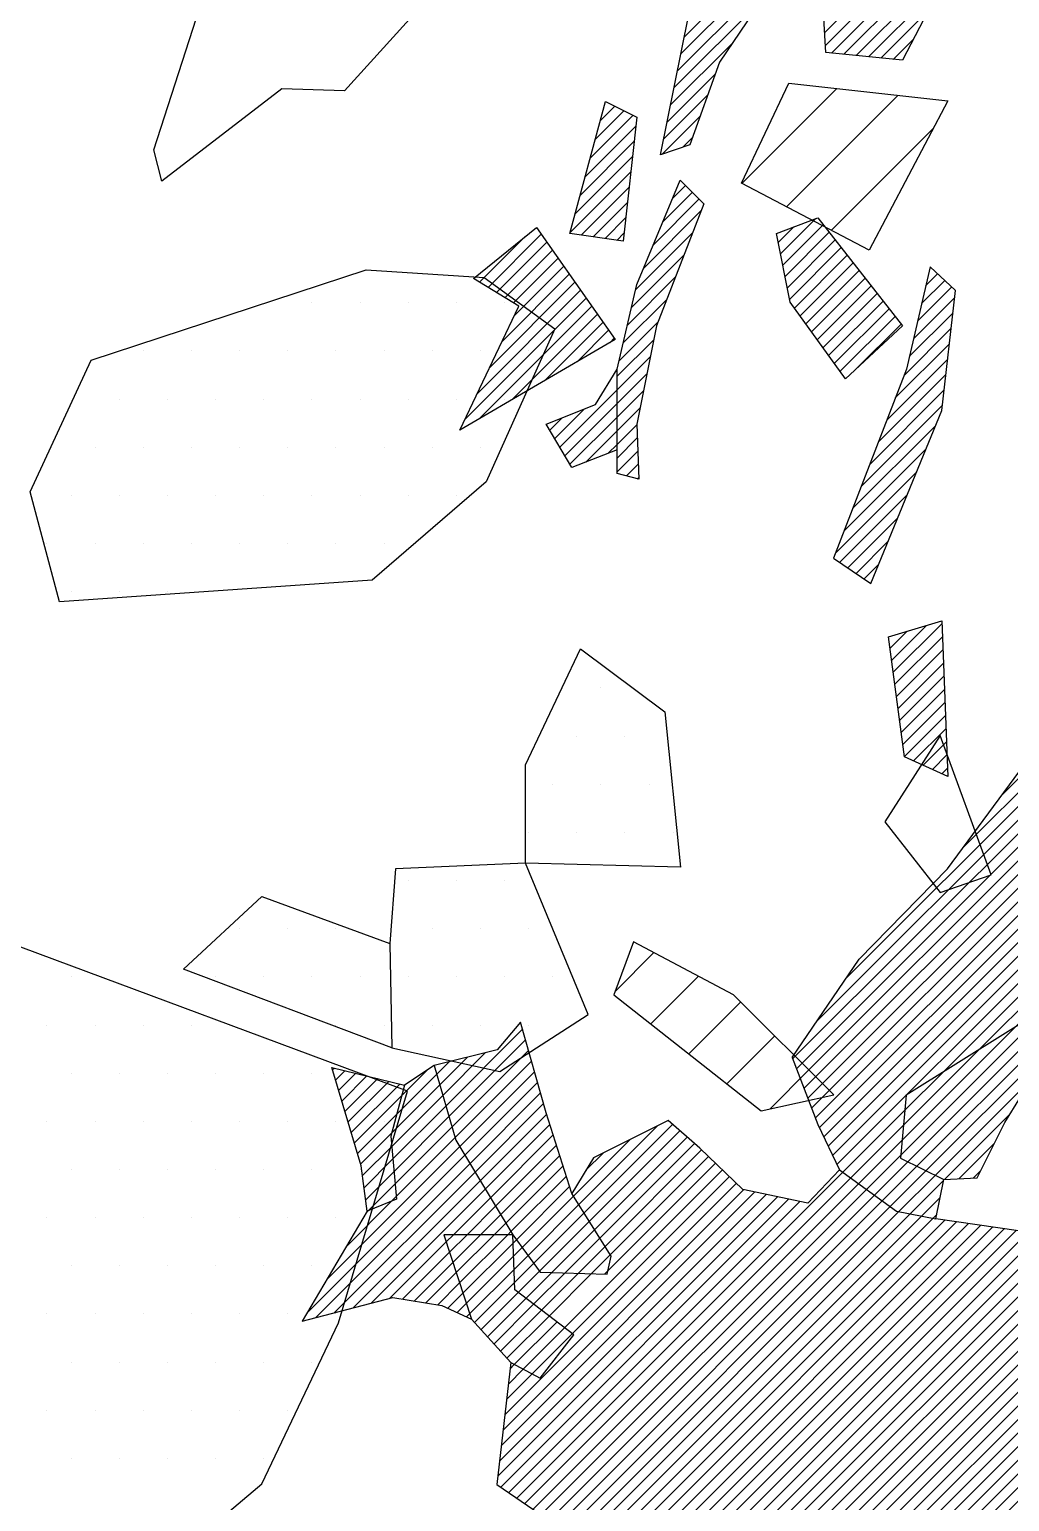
# Model space of a CAD drawing. Header units: metres. Extents: x 0.1 to 1.55, y -20.5 to -16.9.
# Drawn here: x 0.6142 to 0.8685, y -18.5112 to -18.1291 of the extents above; entities that cross this region are included whole.
import ezdxf

# ---------------------------------------------------------------- set-up
doc = ezdxf.new("R2010")
doc.units = ezdxf.units.M
doc.header["$LTSCALE"] = 25
doc.header["$MEASUREMENT"] = 0
doc.layers.get('0').update_dxf_attribs({"linetype": 'CONTINUOUS'})
for name, color, linetype in [('FEUER', 1, 'CONTINUOUS'), ('KNOCHEN', 2, 'CONTINUOUS'), ('KNOCHENSCHRAFF', 2, 'CONTINUOUS'), ('STEINE', 4, 'CONTINUOUS'), ('STEINESCHRAFF', 4, 'CONTINUOUS')]:
    doc.layers.add(name, color=color, linetype=linetype)

# ---------------------------------------------------------------- blocks, each defined once
blk = doc.blocks.new('*X42')
at = {"color": 0}
for p, q in [((79.106, -1810.637), (80.812, -1808.931)), ((79.342, -1810.047), (80.566, -1808.823)), ((79.578, -1809.458), (80.32, -1808.716)), ((79.814, -1808.869), (80.074, -1808.609)), ((78.595, -1812.209), (81.551, -1809.253)), ((78.684, -1811.766), (81.305, -1809.145)), ((78.87, -1811.226), (81.058, -1809.038)), ((78.505, -1812.652), (81.797, -1809.36)), ((78.415, -1813.095), (81.764, -1809.747)), ((78.326, -1813.539), (81.392, -1810.473)), ((78.236, -1813.982), (81.019, -1811.198)), ((78.146, -1814.425), (80.393, -1812.179)), ((78.056, -1814.868), (79.662, -1813.263)), ((77.967, -1815.312), (79.221, -1814.058)), ((77.877, -1815.755), (79.024, -1814.608)), ((76.102, -1815.763), (76.845, -1815.019)), ((76.232, -1815.279), (76.609, -1814.902)), ((76.362, -1814.796), (76.373, -1814.784)), ((75.842, -1816.73), (77.158, -1815.414)), ((75.972, -1816.246), (77.08, -1815.137)), ((77.843, -1816.143), (78.828, -1815.158)), ((75.712, -1817.213), (77.113, -1815.811)), ((78.373, -1815.966), (78.631, -1815.708)), ((75.582, -1817.697), (77.069, -1816.209)), ((75.452, -1818.18), (77.025, -1816.607)), ((75.741, -1818.245), (76.981, -1817.005)), ((76.049, -1818.29), (76.936, -1817.403)), ((76.357, -1818.336), (76.892, -1817.8)), ((80.854, -1818.435), (81.259, -1818.03)), ((80.913, -1818.729), (81.83, -1817.812)), ((80.972, -1819.024), (82.022, -1817.974)), ((76.665, -1818.382), (76.848, -1818.198)), ((81.031, -1819.318), (82.177, -1818.173)), ((81.09, -1819.613), (82.332, -1818.371)), ((81.149, -1819.908), (82.487, -1818.57)), ((81.272, -1820.138), (82.642, -1818.768)), ((81.42, -1820.344), (82.797, -1818.966)), ((81.568, -1820.55), (82.952, -1819.165)), ((81.715, -1820.755), (83.107, -1819.363)), ((81.863, -1820.961), (83.263, -1819.562)), ((82.011, -1821.167), (83.418, -1819.76)), ((82.159, -1821.373), (83.573, -1819.959)), ((82.306, -1821.579), (83.728, -1820.157)), ((82.454, -1821.785), (83.883, -1820.356)), ((82.846, -1821.746), (84.038, -1820.554)), ((83.797, -1829.28), (84.699, -1828.379)), ((83.838, -1829.593), (85.098, -1828.332)), ((83.756, -1828.968), (84.196, -1828.527)), ((83.879, -1829.905), (85.111, -1828.673)), ((83.92, -1830.218), (85.124, -1829.014)), ((83.961, -1830.531), (85.137, -1829.354)), ((84.002, -1830.843), (85.15, -1829.695)), ((84.043, -1831.156), (85.163, -1830.036)), ((84.084, -1831.468), (85.176, -1830.376)), ((84.125, -1831.781), (85.189, -1830.717)), ((84.366, -1831.894), (85.202, -1831.058)), ((84.609, -1832.004), (85.215, -1831.398)), ((84.852, -1832.115), (85.227, -1831.739)), ((85.095, -1832.225), (85.24, -1832.08))]:
    blk.add_line(p, q, dxfattribs=at)
blk = doc.blocks.new('*X43')
at = {"color": 0}
for p, q in [((99.224, -1830.47), (99.793, -1829.901)), ((99.346, -1830.702), (99.903, -1830.145)), ((99.468, -1830.933), (100.013, -1830.388)), ((99.59, -1831.165), (100.123, -1830.632)), ((99.112, -1831.997), (100.233, -1830.875)), ((98.865, -1831.536), (99.057, -1831.345)), ((98.988, -1831.767), (99.457, -1831.298)), ((99.235, -1832.227), (100.343, -1831.119)), ((99.358, -1832.457), (100.54, -1831.275)), ((99.482, -1832.688), (100.894, -1831.275)), ((99.608, -1832.915), (101.06, -1831.463)), ((99.739, -1833.138), (101.17, -1831.707)), ((99.869, -1833.361), (101.279, -1831.951)), ((99.999, -1833.584), (101.389, -1832.194)), ((100.129, -1833.808), (101.499, -1832.438)), ((100.259, -1834.031), (101.608, -1832.682)), ((100.884, -1833.76), (101.718, -1832.926)), ((101.513, -1833.485), (101.828, -1833.17)), ((106.398, -1834.256), (107.019, -1833.636)), ((106.626, -1833.675), (106.84, -1833.461)), ((105.445, -1835.563), (107.198, -1833.81)), ((105.631, -1835.731), (107.377, -1833.985)), ((105.816, -1835.899), (107.556, -1834.159)), ((105.138, -1835.163), (105.853, -1834.448)), ((105.26, -1835.394), (106.142, -1834.512)), ((105.274, -1834.674), (105.564, -1834.384)), ((106.001, -1836.068), (107.735, -1834.334)), ((106.186, -1836.236), (107.914, -1834.508)), ((106.404, -1836.372), (108.093, -1834.683)), ((106.632, -1836.497), (108.272, -1834.857)), ((106.861, -1836.622), (108.452, -1835.031)), ((107.09, -1836.747), (108.631, -1835.206)), ((107.319, -1836.872), (107.62, -1836.57)), ((84.029, -1842.13), (87.935, -1838.223)), ((84.215, -1842.297), (88.341, -1838.171)), ((84.451, -1842.415), (88.627, -1838.239)), ((84.686, -1842.533), (88.913, -1838.306)), ((84.922, -1842.651), (89.022, -1838.552)), ((72.225, -1840.852), (74.219, -1838.859)), ((84.065, -1841.74), (86.997, -1838.808)), ((87.298, -1840.629), (89.08, -1838.846)), ((72.146, -1840.578), (73.259, -1839.465)), ((72.305, -1841.126), (74.297, -1839.134)), ((72.384, -1841.401), (74.375, -1839.41)), ((84.102, -1841.35), (86.059, -1839.393)), ((87.63, -1840.65), (89.107, -1839.173)), ((71.987, -1840.03), (72.316, -1839.701)), ((72.067, -1840.304), (72.787, -1839.583)), ((72.463, -1841.675), (74.453, -1839.686)), ((87.962, -1840.672), (88.989, -1839.645)), ((72.584, -1841.908), (74.53, -1839.961)), ((72.717, -1842.128), (74.608, -1840.237)), ((84.138, -1840.96), (85.12, -1839.978)), ((88.294, -1840.693), (88.871, -1840.116)), ((72.85, -1842.349), (74.686, -1840.513)), ((88.626, -1840.714), (88.753, -1840.588)), ((72.983, -1842.569), (74.764, -1840.788)), ((73.116, -1842.79), (74.843, -1841.063)), ((73.249, -1843.01), (74.928, -1841.331)), ((85.165, -1842.761), (86.862, -1841.064)), ((73.382, -1843.231), (75.013, -1841.6)), ((73.516, -1843.451), (75.098, -1841.868)), ((73.649, -1843.671), (75.183, -1842.137)), ((85.541, -1842.739), (86.458, -1841.822)), ((73.782, -1843.892), (75.268, -1842.405)), ((85.916, -1842.717), (86.105, -1842.529)), ((73.915, -1844.112), (75.353, -1842.674)), ((74.059, -1844.322), (75.439, -1842.942)), ((74.209, -1844.525), (75.541, -1843.193)), ((74.359, -1844.729), (75.677, -1843.411)), ((74.509, -1844.933), (75.813, -1843.628)), ((74.659, -1845.136), (75.949, -1843.846)), ((74.978, -1845.17), (76.085, -1844.064)), ((75.322, -1845.18), (76.221, -1844.281)), ((75.665, -1845.19), (76.357, -1844.499)), ((76.008, -1845.201), (76.493, -1844.716)), ((76.352, -1845.211), (76.432, -1845.131))]:
    blk.add_line(p, q, dxfattribs=at)
blk = doc.blocks.new('*X44')
at = {"color": 0}
for p, q in [((78.113, -1817.286), (78.442, -1816.958)), ((77.611, -1818.496), (78.795, -1817.312)), ((77.862, -1817.891), (78.618, -1817.135)), ((77.36, -1819.1), (78.851, -1817.609)), ((77.151, -1819.663), (78.628, -1818.186)), ((77.044, -1820.124), (78.404, -1818.763)), ((76.937, -1820.584), (78.181, -1819.34)), ((76.829, -1821.045), (77.958, -1819.917)), ((76.722, -1821.506), (77.734, -1820.494)), ((76.671, -1821.91), (77.621, -1820.961)), ((76.671, -1822.264), (77.532, -1821.403)), ((76.671, -1822.618), (77.444, -1821.845)), ((75.185, -1823.75), (76.671, -1822.264)), ((76.671, -1822.971), (77.355, -1822.287)), ((75.317, -1823.972), (76.671, -1822.618)), ((74.923, -1823.306), (75.235, -1822.993)), ((75.054, -1823.528), (75.824, -1822.757)), ((75.448, -1824.195), (76.671, -1822.971)), ((76.671, -1823.325), (77.267, -1822.729)), ((75.861, -1824.135), (76.671, -1823.325)), ((76.671, -1823.678), (77.182, -1823.167)), ((76.442, -1823.907), (76.671, -1823.678)), ((76.671, -1824.032), (77.194, -1823.509)), ((76.671, -1824.386), (77.207, -1823.85)), ((76.913, -1824.497), (77.219, -1824.191)), ((77.191, -1824.572), (77.231, -1824.533))]:
    blk.add_line(p, q, dxfattribs=at)
blk = doc.blocks.new('*X45')
at = {"color": 0}
for p, q in [((75.677, -1843.411), (77.719, -1841.369)), ((75.813, -1843.628), (78.111, -1841.33)), ((75.541, -1843.193), (77.012, -1841.722)), ((75.949, -1843.846), (78.3, -1841.495)), ((76.085, -1844.064), (78.488, -1841.66)), ((75.861, -1842.52), (76.305, -1842.076)), ((76.221, -1844.281), (78.677, -1841.825)), ((76.357, -1844.499), (78.863, -1841.992)), ((76.493, -1844.716), (79.044, -1842.165)), ((75.305, -1846.611), (79.406, -1842.51)), ((76.432, -1845.131), (79.225, -1842.338)), ((73.758, -1848.865), (79.768, -1842.856)), ((74.07, -1851.028), (82.527, -1842.571)), ((74.28, -1851.172), (82.732, -1842.719)), ((74.49, -1851.315), (82.937, -1842.868)), ((75.505, -1846.765), (79.587, -1842.683)), ((73.578, -1850.46), (80.831, -1843.207)), ((73.623, -1850.061), (80.539, -1843.145)), ((73.65, -1850.741), (81.122, -1843.269)), ((73.668, -1849.663), (80.247, -1843.083)), ((73.713, -1849.264), (79.956, -1843.021)), ((73.86, -1850.885), (81.414, -1843.331)), ((74.686, -1851.473), (83.142, -1843.016)), ((74.765, -1851.747), (83.347, -1843.165)), ((74.844, -1852.022), (83.552, -1843.313)), ((74.924, -1852.296), (83.758, -1843.462)), ((75.003, -1852.57), (83.981, -1843.592)), ((75.082, -1852.844), (84.276, -1843.651)), ((75.162, -1853.118), (84.571, -1843.71)), ((75.242, -1853.392), (84.865, -1843.769)), ((75.338, -1853.649), (85.171, -1843.817)), ((75.435, -1853.906), (85.48, -1843.861)), ((75.531, -1854.163), (85.789, -1843.905)), ((75.627, -1854.421), (86.099, -1843.949)), ((75.724, -1854.678), (86.408, -1843.994)), ((75.82, -1854.935), (86.717, -1844.038)), ((75.988, -1855.121), (87.027, -1844.082)), ((73.97, -1844.41), (74.059, -1844.322)), ((76.188, -1855.274), (87.295, -1844.168)), ((76.389, -1855.427), (87.553, -1844.263)), ((76.59, -1855.58), (87.811, -1844.358)), ((76.79, -1855.732), (88.069, -1844.454)), ((73.983, -1844.752), (74.209, -1844.525)), ((73.995, -1845.093), (74.359, -1844.729)), ((77.005, -1855.871), (88.318, -1844.558)), ((77.247, -1855.983), (88.567, -1844.663)), ((77.488, -1856.095), (88.816, -1844.767)), ((74.007, -1845.434), (74.509, -1844.933)), ((74.104, -1845.691), (74.659, -1845.136)), ((74.305, -1845.844), (74.978, -1845.17)), ((74.505, -1845.997), (75.322, -1845.18)), ((74.705, -1846.151), (75.665, -1845.19)), ((74.905, -1846.304), (76.008, -1845.201)), ((77.73, -1856.207), (89.065, -1844.872)), ((77.972, -1856.319), (89.315, -1844.976)), ((78.214, -1856.431), (89.564, -1845.081)), ((78.455, -1856.542), (89.813, -1845.185)), ((78.697, -1856.654), (90.062, -1845.29)), ((78.939, -1856.766), (90.311, -1845.394)), ((79.18, -1856.878), (90.56, -1845.498)), ((79.422, -1856.99), (90.809, -1845.603)), ((79.664, -1857.102), (91.058, -1845.707)), ((79.906, -1857.213), (91.275, -1845.844)), ((80.147, -1857.325), (91.432, -1846.041)), ((80.389, -1857.437), (91.588, -1846.238)), ((80.631, -1857.549), (91.745, -1846.435)), ((80.873, -1857.661), (91.901, -1846.632)), ((81.137, -1857.75), (92.058, -1846.829)), ((81.431, -1857.809), (92.215, -1847.026)), ((81.725, -1857.869), (92.371, -1847.223)), ((82.019, -1857.928), (92.528, -1847.42)), ((73.803, -1848.467), (74.465, -1847.805)), ((73.848, -1848.068), (74.234, -1847.682)), ((73.893, -1847.67), (74.003, -1847.559)), ((82.313, -1857.988), (92.684, -1847.617)), ((82.607, -1858.048), (92.817, -1847.838)), ((82.901, -1858.107), (92.872, -1848.136)), ((83.195, -1858.167), (92.926, -1848.435)), ((83.488, -1858.227), (92.981, -1848.734)), ((83.782, -1858.286), (93.036, -1849.033)), ((84.076, -1858.346), (93.091, -1849.331)), ((84.37, -1858.406), (93.146, -1849.63)), ((84.673, -1858.456), (93.201, -1849.929)), ((84.987, -1858.496), (93.255, -1850.227)), ((85.302, -1858.535), (93.274, -1850.563)), ((85.616, -1858.574), (93.287, -1850.903)), ((85.93, -1858.614), (93.299, -1851.244)), ((86.244, -1858.653), (93.312, -1851.585)), ((86.559, -1858.692), (93.324, -1851.926)), ((86.873, -1858.731), (93.337, -1852.267)), ((87.187, -1858.771), (93.35, -1852.608)), ((87.501, -1858.81), (93.362, -1852.949)), ((87.825, -1858.84), (93.375, -1853.29)), ((88.314, -1858.704), (93.387, -1853.631)), ((88.804, -1858.568), (93.4, -1853.972)), ((89.293, -1858.432), (93.413, -1854.313)), ((89.783, -1858.296), (93.094, -1854.986))]:
    blk.add_line(p, q, dxfattribs=at)
blk = doc.blocks.new('*X46')
at = {"color": 0}
for p, q in [((69.282, -1839.906), (69.324, -1839.865)), ((69.364, -1840.178), (69.608, -1839.934)), ((69.445, -1840.45), (69.892, -1840.003)), ((69.527, -1840.722), (70.177, -1840.072)), ((69.608, -1840.994), (70.461, -1840.141)), ((69.69, -1841.266), (70.746, -1840.211)), ((69.772, -1841.538), (71.03, -1840.28)), ((69.853, -1841.81), (71.082, -1840.582)), ((69.935, -1842.082), (70.951, -1841.066)), ((70.016, -1842.354), (70.821, -1841.549)), ((70.064, -1842.659), (70.822, -1841.902)), ((70.105, -1842.972), (70.852, -1842.225)), ((70.146, -1843.285), (70.882, -1842.549)), ((70.222, -1843.563), (70.913, -1842.872)), ((70.811, -1843.327), (70.943, -1843.195)), ((72.236, -1844.377), (72.422, -1844.191)), ((72.323, -1844.644), (72.776, -1844.191)), ((72.41, -1844.91), (73.129, -1844.191)), ((72.496, -1845.177), (73.483, -1844.191)), ((72.583, -1845.444), (73.836, -1844.191)), ((72.67, -1845.711), (73.97, -1844.41)), ((72.757, -1845.977), (73.983, -1844.752)), ((72.844, -1846.244), (73.995, -1845.093)), ((72.968, -1846.473), (74.007, -1845.434)), ((73.137, -1846.658), (74.104, -1845.691)), ((73.305, -1846.843), (74.305, -1845.844)), ((73.473, -1847.029), (74.505, -1845.997)), ((73.642, -1847.214), (74.705, -1846.151)), ((73.81, -1847.399), (74.905, -1846.304)), ((74.003, -1847.559), (75.105, -1846.458)), ((74.234, -1847.682), (75.305, -1846.611)), ((74.465, -1847.805), (75.505, -1846.765))]:
    blk.add_line(p, q, dxfattribs=at)
blk = doc.blocks.new('*X47')
at = {"color": 0}
for p, q in [((70.951, -1841.066), (71.987, -1840.03)), ((71.082, -1840.582), (71.75, -1839.913)), ((70.821, -1841.549), (72.067, -1840.304)), ((70.822, -1841.902), (72.146, -1840.578)), ((70.852, -1842.225), (72.225, -1840.852)), ((70.882, -1842.549), (72.305, -1841.126)), ((70.913, -1842.872), (72.384, -1841.401)), ((70.943, -1843.195), (72.463, -1841.675)), ((68.629, -1846.216), (72.717, -1842.128)), ((69.137, -1845.355), (72.584, -1841.908)), ((68.854, -1846.345), (72.85, -1842.349)), ((69.332, -1846.22), (72.983, -1842.569)), ((69.811, -1846.095), (73.116, -1842.79)), ((69.644, -1844.494), (70.811, -1843.327)), ((70.289, -1845.97), (73.249, -1843.01)), ((72.422, -1844.191), (73.382, -1843.231)), ((70.152, -1843.633), (70.222, -1843.563)), ((72.776, -1844.191), (73.516, -1843.451)), ((73.129, -1844.191), (73.649, -1843.671)), ((73.483, -1844.191), (73.782, -1843.892)), ((70.767, -1845.846), (72.236, -1844.377)), ((73.836, -1844.191), (73.915, -1844.112)), ((71.101, -1845.865), (72.323, -1844.644)), ((71.406, -1845.914), (72.41, -1844.91)), ((71.711, -1845.963), (72.496, -1845.177)), ((72.015, -1846.012), (72.583, -1845.444)), ((72.279, -1846.101), (72.67, -1845.711)), ((72.52, -1846.214), (72.757, -1845.977)), ((72.761, -1846.326), (72.844, -1846.244))]:
    blk.add_line(p, q, dxfattribs=at)
blk = doc.blocks.new('*X48')
at = {"color": 0}
for p, q in [((81.226, -1839.629), (91.04, -1829.816)), ((81.324, -1839.885), (91.305, -1829.905)), ((81.869, -1838.633), (90.552, -1829.95)), ((81.422, -1840.141), (91.525, -1830.038)), ((81.52, -1840.397), (91.745, -1830.171)), ((81.617, -1840.652), (91.966, -1830.304)), ((82.621, -1837.527), (90.064, -1830.084)), ((85.662, -1834.133), (89.577, -1830.218)), ((81.715, -1840.908), (92.186, -1830.437)), ((81.813, -1841.164), (92.407, -1830.57)), ((81.916, -1841.414), (92.627, -1830.703)), ((86.647, -1832.794), (89.089, -1830.352)), ((82.031, -1841.653), (92.848, -1830.836)), ((82.145, -1841.892), (93.068, -1830.97)), ((82.26, -1842.132), (93.288, -1831.103)), ((91.594, -1833.151), (93.509, -1831.236)), ((91.977, -1833.121), (93.729, -1831.369)), ((92.24, -1833.212), (93.861, -1831.59)), ((92.452, -1833.354), (93.923, -1831.882)), ((92.664, -1833.495), (93.985, -1832.174)), ((92.876, -1833.636), (94.047, -1832.465)), ((93.088, -1833.778), (94.109, -1832.757)), ((93.926, -1833.294), (94.171, -1833.049)), ((82.374, -1842.371), (91.313, -1833.431)), ((85.12, -1839.978), (91.053, -1834.046)), ((86.059, -1839.393), (90.792, -1834.66)), ((89.934, -1835.871), (90.852, -1834.954)), ((90.286, -1835.873), (91.054, -1835.105)), ((90.425, -1836.087), (91.256, -1835.257)), ((90.565, -1836.301), (91.458, -1835.408)), ((90.704, -1836.515), (91.66, -1835.56)), ((90.844, -1836.729), (91.282, -1836.291)), ((86.997, -1838.808), (89.094, -1836.711)), ((87.935, -1838.223), (89.234, -1836.925)), ((88.341, -1838.171), (89.373, -1837.139)), ((88.627, -1838.239), (89.513, -1837.353)), ((88.913, -1838.306), (89.653, -1837.567)), ((89.022, -1838.552), (89.793, -1837.78)), ((89.08, -1838.846), (89.932, -1837.994)), ((82.527, -1842.571), (84.138, -1840.96)), ((82.732, -1842.719), (84.102, -1841.35)), ((82.937, -1842.868), (84.065, -1841.74)), ((83.142, -1843.016), (84.029, -1842.13)), ((83.347, -1843.165), (84.215, -1842.297)), ((83.552, -1843.313), (84.451, -1842.415)), ((83.758, -1843.462), (84.686, -1842.533)), ((83.981, -1843.592), (84.922, -1842.651)), ((84.276, -1843.651), (85.141, -1842.786)), ((84.571, -1843.71), (85.052, -1843.228)), ((84.865, -1843.769), (84.964, -1843.67))]:
    blk.add_line(p, q, dxfattribs=at)
blk = doc.blocks.new('*X62')
at = {"color": 0}
for p, q in [((73.101, -1819.47), (74.288, -1818.284)), ((73.321, -1819.604), (74.702, -1818.223)), ((73.54, -1819.738), (74.847, -1818.431)), ((73.76, -1819.872), (74.993, -1818.639)), ((73.98, -1820.006), (75.139, -1818.847)), ((74, -1820.339), (75.285, -1819.054)), ((73.357, -1821.69), (75.576, -1819.47)), ((73.678, -1821.015), (75.43, -1819.262)), ((72.713, -1823.04), (75.868, -1819.886)), ((73.035, -1822.365), (75.722, -1819.678)), ((73.098, -1823.009), (76.013, -1820.093)), ((73.944, -1822.516), (76.159, -1820.301)), ((74.79, -1822.024), (76.305, -1820.509)), ((75.636, -1821.531), (76.451, -1820.717)), ((76.482, -1821.039), (76.597, -1820.924))]:
    blk.add_line(p, q, dxfattribs=at)
blk = doc.blocks.new('*X63')
at = {"color": 0}
for p, q in [((82.056, -1812.991), (84.06, -1810.986)), ((82.075, -1813.325), (84.197, -1811.203)), ((82.234, -1813.519), (84.334, -1811.42)), ((82.555, -1813.552), (84.47, -1811.637)), ((82.875, -1813.585), (84.607, -1811.854)), ((83.196, -1813.618), (84.743, -1812.071)), ((83.517, -1813.651), (84.738, -1812.43)), ((83.837, -1813.684), (84.359, -1813.162)), ((84.677, -1819.562), (84.987, -1819.252)), ((84.783, -1819.102), (84.803, -1819.082)), ((84.465, -1820.481), (85.355, -1819.591)), ((84.571, -1820.021), (85.171, -1819.421)), ((84.359, -1820.941), (85.433, -1819.866)), ((84.252, -1821.4), (85.387, -1820.266)), ((84.112, -1821.894), (85.341, -1820.665)), ((83.89, -1822.469), (85.295, -1821.064)), ((83.669, -1823.045), (85.25, -1821.464)), ((83.447, -1823.62), (85.204, -1821.863)), ((83.225, -1824.196), (85.158, -1822.263)), ((83.003, -1824.771), (85.112, -1822.662)), ((82.781, -1825.346), (84.934, -1823.193)), ((82.559, -1825.922), (84.69, -1823.792)), ((82.338, -1826.497), (84.445, -1824.39)), ((82.45, -1826.738), (84.2, -1824.989)), ((82.66, -1826.882), (83.955, -1825.587)), ((82.87, -1827.025), (83.71, -1826.185)), ((83.08, -1827.169), (83.465, -1826.784))]:
    blk.add_line(p, q, dxfattribs=at)
blk = doc.blocks.new('*X86')
at = {"color": 0}
for p, q in [((79.909, -1816.905), (82.375, -1814.439)), ((81.069, -1817.512), (83.966, -1814.616)), ((82.23, -1818.12), (84.883, -1815.466)), ((76.617, -1837.875), (77.624, -1836.867)), ((77.542, -1838.717), (78.78, -1837.479)), ((78.531, -1839.496), (79.879, -1838.148)), ((79.521, -1840.274), (80.763, -1839.032)), ((80.64, -1840.923), (81.647, -1839.916))]:
    blk.add_line(p, q, dxfattribs=at)
blk = doc.blocks.new('*X93')
at = {"color": 0}
for p, q in [((68.75, -1820), (68.75, -1820)), ((70, -1820), (70, -1820)), ((71.25, -1820), (71.25, -1820)), ((72.5, -1820), (72.5, -1820)), ((73.75, -1820), (73.75, -1820)), ((64.375, -1821.25), (64.375, -1821.25)), ((65.625, -1821.25), (65.625, -1821.25)), ((66.875, -1821.25), (66.875, -1821.25)), ((68.125, -1821.25), (68.125, -1821.25)), ((69.375, -1821.25), (69.375, -1821.25)), ((70.625, -1821.25), (70.625, -1821.25)), ((71.875, -1821.25), (71.875, -1821.25)), ((73.125, -1821.25), (73.125, -1821.25)), ((74.375, -1821.25), (74.375, -1821.25)), ((63.75, -1822.5), (63.75, -1822.5)), ((65, -1822.5), (65, -1822.5)), ((66.25, -1822.5), (66.25, -1822.5)), ((67.5, -1822.5), (67.5, -1822.5)), ((68.75, -1822.5), (68.75, -1822.5)), ((70, -1822.5), (70, -1822.5)), ((71.25, -1822.5), (71.25, -1822.5)), ((72.5, -1822.5), (72.5, -1822.5)), ((73.75, -1822.5), (73.75, -1822.5)), ((63.125, -1823.75), (63.125, -1823.75)), ((64.375, -1823.75), (64.375, -1823.75)), ((65.625, -1823.75), (65.625, -1823.75)), ((66.875, -1823.75), (66.875, -1823.75)), ((68.125, -1823.75), (68.125, -1823.75)), ((69.375, -1823.75), (69.375, -1823.75)), ((70.625, -1823.75), (70.625, -1823.75)), ((71.875, -1823.75), (71.875, -1823.75)), ((73.125, -1823.75), (73.125, -1823.75)), ((62.5, -1825), (62.5, -1825)), ((63.75, -1825), (63.75, -1825)), ((65, -1825), (65, -1825)), ((66.25, -1825), (66.25, -1825)), ((67.5, -1825), (67.5, -1825)), ((68.75, -1825), (68.75, -1825)), ((70, -1825), (70, -1825)), ((71.25, -1825), (71.25, -1825)), ((72.5, -1825), (72.5, -1825)), ((61.875, -1826.25), (61.875, -1826.25)), ((63.125, -1826.25), (63.125, -1826.25)), ((64.375, -1826.25), (64.375, -1826.25)), ((65.625, -1826.25), (65.625, -1826.25)), ((66.875, -1826.25), (66.875, -1826.25)), ((68.125, -1826.25), (68.125, -1826.25)), ((69.375, -1826.25), (69.375, -1826.25)), ((70.625, -1826.25), (70.625, -1826.25)), ((62.5, -1827.5), (62.5, -1827.5)), ((63.75, -1827.5), (63.75, -1827.5)), ((65, -1827.5), (65, -1827.5)), ((76.25, -1830), (76.25, -1830)), ((75.625, -1831.25), (75.625, -1831.25)), ((76.875, -1831.25), (76.875, -1831.25)), ((75, -1832.5), (75, -1832.5)), ((76.25, -1832.5), (76.25, -1832.5)), ((77.5, -1832.5), (77.5, -1832.5)), ((74.375, -1833.75), (74.375, -1833.75)), ((75.625, -1833.75), (75.625, -1833.75)), ((76.875, -1833.75), (76.875, -1833.75)), ((78.125, -1833.75), (78.125, -1833.75)), ((71.25, -1835), (71.25, -1835)), ((72.5, -1835), (72.5, -1835)), ((73.75, -1835), (73.75, -1835)), ((66.875, -1836.25), (66.875, -1836.25)), ((68.125, -1836.25), (68.125, -1836.25)), ((69.375, -1836.25), (69.375, -1836.25)), ((71.875, -1836.25), (71.875, -1836.25)), ((73.125, -1836.25), (73.125, -1836.25)), ((74.375, -1836.25), (74.375, -1836.25)), ((62.5, -1837.5), (62.5, -1837.5)), ((66.25, -1837.5), (66.25, -1837.5)), ((67.5, -1837.5), (67.5, -1837.5)), ((68.75, -1837.5), (68.75, -1837.5)), ((70, -1837.5), (70, -1837.5)), ((71.25, -1837.5), (71.25, -1837.5)), ((72.5, -1837.5), (72.5, -1837.5)), ((73.75, -1837.5), (73.75, -1837.5)), ((75, -1837.5), (75, -1837.5)), ((61.875, -1838.75), (61.875, -1838.75)), ((63.125, -1838.75), (63.125, -1838.75)), ((64.375, -1838.75), (64.375, -1838.75)), ((65.625, -1838.75), (65.625, -1838.75)), ((69.375, -1838.75), (69.375, -1838.75)), ((70.625, -1838.75), (70.625, -1838.75)), ((71.875, -1838.75), (71.875, -1838.75)), ((73.125, -1838.75), (73.125, -1838.75)), ((74.375, -1838.75), (74.375, -1838.75)), ((62.5, -1840), (62.5, -1840)), ((63.75, -1840), (63.75, -1840)), ((65, -1840), (65, -1840)), ((66.25, -1840), (66.25, -1840)), ((67.5, -1840), (67.5, -1840)), ((68.75, -1840), (68.75, -1840)), ((61.875, -1841.25), (61.875, -1841.25)), ((63.125, -1841.25), (63.125, -1841.25)), ((64.375, -1841.25), (64.375, -1841.25)), ((65.625, -1841.25), (65.625, -1841.25)), ((66.875, -1841.25), (66.875, -1841.25)), ((68.125, -1841.25), (68.125, -1841.25)), ((69.375, -1841.25), (69.375, -1841.25)), ((70.625, -1841.25), (70.625, -1841.25)), ((62.5, -1842.5), (62.5, -1842.5)), ((63.75, -1842.5), (63.75, -1842.5)), ((65, -1842.5), (65, -1842.5)), ((66.25, -1842.5), (66.25, -1842.5)), ((67.5, -1842.5), (67.5, -1842.5)), ((68.75, -1842.5), (68.75, -1842.5)), ((70, -1842.5), (70, -1842.5)), ((61.875, -1843.75), (61.875, -1843.75)), ((63.125, -1843.75), (63.125, -1843.75)), ((64.375, -1843.75), (64.375, -1843.75)), ((65.625, -1843.75), (65.625, -1843.75)), ((66.875, -1843.75), (66.875, -1843.75)), ((68.125, -1843.75), (68.125, -1843.75)), ((69.375, -1843.75), (69.375, -1843.75)), ((62.5, -1845), (62.5, -1845)), ((63.75, -1845), (63.75, -1845)), ((65, -1845), (65, -1845)), ((66.25, -1845), (66.25, -1845)), ((67.5, -1845), (67.5, -1845)), ((68.75, -1845), (68.75, -1845)), ((61.875, -1846.25), (61.875, -1846.25)), ((63.125, -1846.25), (63.125, -1846.25)), ((64.375, -1846.25), (64.375, -1846.25)), ((65.625, -1846.25), (65.625, -1846.25)), ((66.875, -1846.25), (66.875, -1846.25)), ((68.125, -1846.25), (68.125, -1846.25)), ((69.375, -1846.25), (69.375, -1846.25)), ((62.5, -1847.5), (62.5, -1847.5)), ((63.75, -1847.5), (63.75, -1847.5)), ((65, -1847.5), (65, -1847.5)), ((66.25, -1847.5), (66.25, -1847.5)), ((67.5, -1847.5), (67.5, -1847.5)), ((68.75, -1847.5), (68.75, -1847.5)), ((61.875, -1848.75), (61.875, -1848.75)), ((63.125, -1848.75), (63.125, -1848.75)), ((64.375, -1848.75), (64.375, -1848.75)), ((65.625, -1848.75), (65.625, -1848.75)), ((66.875, -1848.75), (66.875, -1848.75)), ((68.125, -1848.75), (68.125, -1848.75)), ((62.5, -1850), (62.5, -1850)), ((63.75, -1850), (63.75, -1850)), ((65, -1850), (65, -1850)), ((66.25, -1850), (66.25, -1850)), ((67.5, -1850), (67.5, -1850))]:
    blk.add_line(p, q, dxfattribs=at)

msp = doc.modelspace()

# ---------------------------------------------------------------- linework, layer by layer
at = {"layer": 'KNOCHEN'}
for points in [[(0.77795, -18.16159), (0.78715, -18.11614), (0.79941, -18.08551), (0.81932, -18.09419), (0.80911, -18.1141), (0.79327, -18.13759), (0.78561, -18.15903), (0.77795, -18.16159)], [(0.82085, -18.13504), (0.81983, -18.11717), (0.82953, -18.11666), (0.83974, -18.10849), (0.84842, -18.12228), (0.84076, -18.13708), (0.82085, -18.13504)], [(0.76825, -18.18405), (0.75446, -18.18201), (0.76366, -18.1478), (0.77183, -18.15188), (0.76825, -18.18405)], [(0.76671, -18.24431), (0.76671, -18.23818), (0.76671, -18.21724), (0.77182, -18.19529), (0.78306, -18.16823), (0.78919, -18.17435), (0.77693, -18.20601), (0.77182, -18.23154), (0.77233, -18.24584), (0.76671, -18.24431)], [(0.72586, -18.23307), (0.74118, -18.2009), (0.72944, -18.19375), (0.74578, -18.18048), (0.7662, -18.20958), (0.72586, -18.23307)], [(0.82594, -18.2198), (0.81165, -18.19989), (0.80808, -18.18201), (0.8188, -18.17793), (0.84075, -18.20602), (0.82594, -18.2198)], [(0.8479, -18.1907), (0.84177, -18.21725), (0.82288, -18.26627), (0.83258, -18.27291), (0.85096, -18.22798), (0.85454, -18.19683), (0.8479, -18.1907)], [(0.76671, -18.23818), (0.75497, -18.24277), (0.74833, -18.23154), (0.7611, -18.22643), (0.76671, -18.21724)], [(0.85249, -18.32295), (0.84125, -18.31784), (0.83717, -18.28669), (0.85096, -18.28261), (0.85249, -18.32295)], [(0.81214, -18.39596), (0.8295, -18.37043), (0.85248, -18.34695), (0.8724, -18.31989), (0.89078, -18.30355), (0.91121, -18.29794), (0.93827, -18.31428), (0.94184, -18.33113), (0.93163, -18.33828), (0.92091, -18.33113), (0.91427, -18.33164), (0.90712, -18.34849), (0.91733, -18.35615), (0.90916, -18.3684), (0.9015, -18.35666), (0.89078, -18.36687), (0.89946, -18.38014), (0.89128, -18.39087)], [(0.85145, -18.42763), (0.86013, -18.42712), (0.86728, -18.41282), (0.87137, -18.40618), (0.8872, -18.40721), (0.89128, -18.39087), (0.88975, -18.38321), (0.88107, -18.38116), (0.84175, -18.40567), (0.84022, -18.42201), (0.85145, -18.42763)], [(0.71921, -18.398), (0.72482, -18.4174), (0.73963, -18.44191), (0.74677, -18.45161), (0.76413, -18.45213), (0.76516, -18.44753), (0.75495, -18.43119), (0.74831, -18.41025), (0.74167, -18.38676), (0.73555, -18.39391), (0.71921, -18.398)], [(0.71921, -18.398), (0.71155, -18.4031), (0.70797, -18.41638), (0.7095, -18.43272), (0.70184, -18.43578), (0.70184, -18.43578), (0.68499, -18.46437), (0.70848, -18.45825), (0.72124, -18.46029), (0.7289, -18.46387)], [(0.70184, -18.43578), (0.70031, -18.42403), (0.69265, -18.3985), (0.71155, -18.4031)], [(0.81214, -18.39596), (0.81877, -18.41333), (0.82439, -18.42507), (0.8392, -18.43579), (0.84941, -18.43784), (0.85145, -18.42763)], [(0.82439, -18.42507), (0.81622, -18.43375), (0.79937, -18.43017), (0.78814, -18.41945), (0.77997, -18.4123), (0.76056, -18.422), (0.75495, -18.43119)], [(0.73911, -18.4751), (0.73553, -18.50676), (0.74677, -18.51442), (0.75238, -18.53382), (0.75851, -18.55016), (0.76923, -18.55833), (0.81008, -18.57723), (0.84531, -18.58438), (0.87799, -18.58847), (0.90556, -18.58082), (0.9265, -18.55784), (0.93416, -18.54406), (0.93263, -18.5027), (0.92804, -18.47767), (0.91221, -18.45776), (0.88056, -18.44448), (0.87085, -18.4409), (0.84941, -18.43784)], [(0.73963, -18.44191), (0.72175, -18.44191), (0.7289, -18.46387), (0.73911, -18.4751), (0.74677, -18.47919), (0.75545, -18.46795), (0.74014, -18.45621), (0.73963, -18.44191)]]:
    msp.add_lwpolyline(points, dxfattribs=at)
at = {"layer": 'STEINE'}
for points in [[(0.64651, -18.16033), (0.66488, -18.10321), (0.68273, -18.10117), (0.71537, -18.12361), (0.69598, -18.14503), (0.67966, -18.14452), (0.64855, -18.16849), (0.64651, -18.16033)], [(0.799, -18.16901), (0.81125, -18.143), (0.85256, -18.14759), (0.83215, -18.18635), (0.799, -18.16901)], [(0.62203, -18.27763), (0.61438, -18.24907), (0.63019, -18.2149), (0.70159, -18.19144), (0.73219, -18.19348), (0.75055, -18.20675), (0.7327, -18.24652), (0.70312, -18.27202), (0.62203, -18.27763)], [(0.78318, -18.34649), (0.74289, -18.34547), (0.74289, -18.31997), (0.75717, -18.28988), (0.7791, -18.3062), (0.78318, -18.34649)], [(0.8505, -18.35312), (0.86376, -18.34853), (0.8505, -18.31232), (0.83622, -18.33476), (0.8505, -18.35312)], [(0.70821, -18.3934), (0.73626, -18.39953), (0.75921, -18.38474), (0.74289, -18.34547), (0.70923, -18.34699), (0.7077, -18.36637)], [(0.65415, -18.373), (0.67455, -18.35413), (0.7077, -18.36637), (0.70821, -18.3934), (0.65415, -18.373)], [(0.62864, -18.54538), (0.67454, -18.50662), (0.69443, -18.4648), (0.71229, -18.40462), (0.60825, -18.36586), (0.59039, -18.42246), (0.58682, -18.47397), (0.59192, -18.49438), (0.60467, -18.52906), (0.62864, -18.54538)], [(0.82296, -18.40565), (0.79695, -18.37964), (0.77094, -18.36587), (0.76584, -18.37964), (0.80409, -18.40973), (0.82296, -18.40565)]]:
    msp.add_lwpolyline(points, dxfattribs=at)

# ---------------------------------------------------------------- block references
at = {"layer": 'FEUER', "xscale": 0.01, "yscale": 0.01, "zscale": 0.01}
msp.add_blockref('*X86', (0, 0), dxfattribs=at)
at = {"layer": 'KNOCHENSCHRAFF', "xscale": 0.01, "yscale": 0.01, "zscale": 0.01}
for name in ['*X42', '*X63', '*X62', '*X44', '*X43', '*X48', '*X46', '*X47', '*X45']:
    msp.add_blockref(name, (0, 0), dxfattribs=at)
at = {"layer": 'STEINESCHRAFF', "xscale": 0.01, "yscale": 0.01, "zscale": 0.01}
msp.add_blockref('*X93', (0, 0), dxfattribs=at)

doc.saveas('drawing.dxf')
